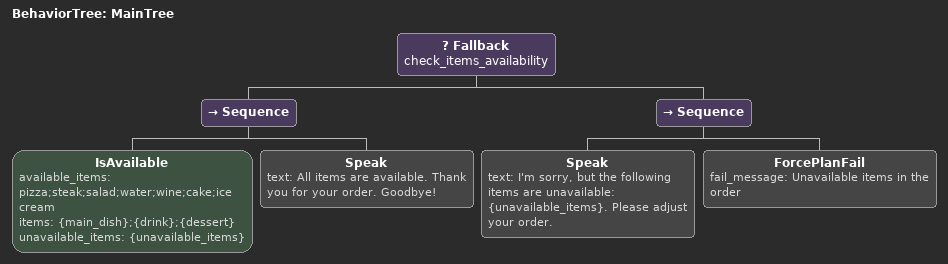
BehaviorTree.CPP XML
<root BTCPP_format="4">
  <!-- Generated by model: gpt-4o -->
  <BehaviorTree ID="MainTree">
    <Fallback name="check_items_availability">
      <Sequence>
        <IsAvailable available_items="pizza;steak;salad;water;wine;cake;ice cream" items="{main_dish};{drink};{dessert}" unavailable_items="{unavailable_items}"/>
        <Speak text="All items are available. Thank you for your order. Goodbye!"/>
      </Sequence>
      <Sequence>
        <Speak text="I'm sorry, but the following items are unavailable: {unavailable_items}. Please adjust your order."/>
        <ForcePlanFail fail_message="Unavailable items in the order"/>
      </Sequence>
    </Fallback>
  </BehaviorTree>
</root>
